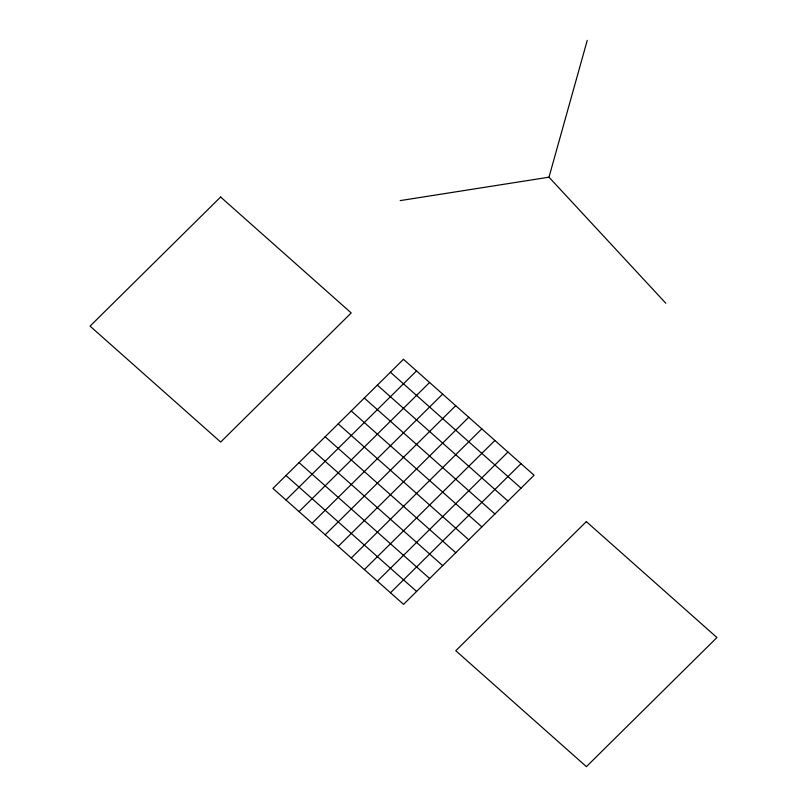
<?xml version="1.0" encoding="UTF-8"?>
<svg xmlns="http://www.w3.org/2000/svg" width="807" height="807" viewBox="0 0 807 807"><rect width="100%" height="100%" fill="white"/><g stroke="black" fill="none" stroke-linecap="round" stroke-linejoin="round"><path stroke-width="1.21" d="M665.815 303.25L548.992 177.187L587.244 40.35M285.981 500.017L416.523 370.907M299.044 511.608L429.586 382.498M312.107 523.198L442.65 394.098M325.171 534.799L455.703 405.689M338.234 546.389L468.766 417.28M351.297 557.98L481.829 428.87M364.35 569.571L494.893 440.471M377.414 581.161L507.956 452.061M390.477 592.762L521.019 463.652M400.201 200.6L548.992 177.187M390.406 372.229L521.019 488.154M377.353 385.141L507.966 501.066M364.3 398.053L494.913 513.978M351.247 410.955L481.86 526.89M338.194 423.867L468.806 539.802M325.14 436.779L455.753 552.704M312.087 449.691L442.7 565.616M299.034 462.603L429.647 578.528M285.981 475.515L416.594 591.44M220.604 197.019L90.061 326.129L220.674 442.054L351.216 312.945L220.604 197.019M403.46 359.317L272.927 488.427L403.54 604.352L534.073 475.242L403.46 359.317M586.326 521.615L455.784 650.724L586.396 766.65L716.939 637.54L586.326 521.615"/></g></svg>
